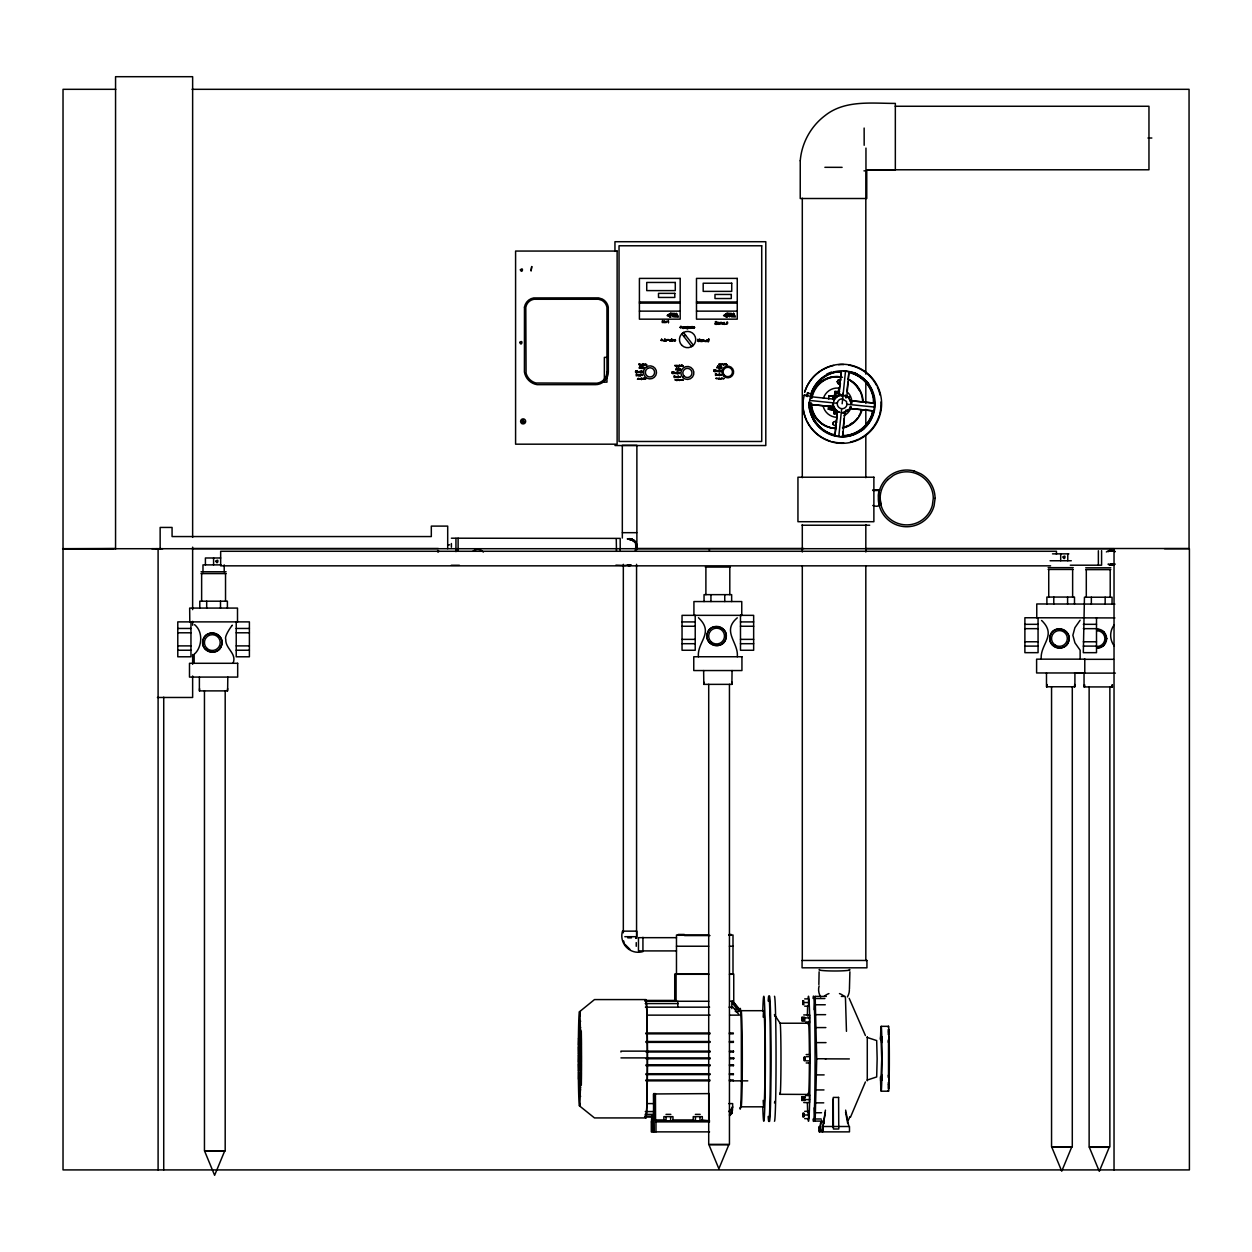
<?xml version="1.0" encoding="UTF-8"?>
<svg xmlns="http://www.w3.org/2000/svg" width="1252" height="1252" viewBox="0 0 1252 1252"><rect width="100%" height="100%" fill="white"/><g stroke="black" fill="none" stroke-linecap="round" stroke-linejoin="round"><path stroke-width="1.5" d="M819.559 1131.871L819.199 1126.503L819.199 1131.871L849.482 1131.871L849.482 1126.503L822.314 1126.503L822.314 1131.871M822.674 1131.871L822.674 1126.503M636.235 946.293L636.235 942.599M652.057 1115.955L651.995 1131.792M437.652 551.944L437.652 550.551M438.544 551.944L438.544 550.614M651.744 1116.815L651.431 1121.87M820.764 1121.103L815.162 1121.103L816.727 1058.754L815.162 996.404L826.367 996.404M881.095 1032.055C881.298 1022.101 881.048 1042.024 881.251 1032.055M888.419 1032.055C888.638 1022.101 888.372 1042.024 888.591 1032.055M888.904 1039.88C889.108 1029.911 888.857 1049.849 889.077 1039.88M579.363 1058.441C579.645 1046.375 579.3 1071.133 579.582 1059.067M805.725 1023.056L809.465 1023.056L809.512 1014.934L803.721 1014.934M819.105 971.802L818.855 984.573M835.021 393.253L835.115 393.128M849.889 971.802L849.435 988.97M803.768 1116.158C803.909 1120.071 803.909 1109.898 803.768 1113.826M804.77 1099.679C804.895 1103.607 804.926 1093.434 804.77 1097.347M622.635 565.403L615.921 565.153M804.692 998.893L808.542 998.893L808.589 1002.523L808.542 1006.17L804.692 1006.17M804.692 1111.338L808.542 1111.338L808.589 1114.984L808.542 1118.631L804.692 1118.631M881.705 1042.243L881.643 1036.546L881.611 1042.775M678.381 379.81L677.629 380.295L678.381 380.029M680.759 379.81L679.992 380.295L680.759 380.029M580.286 1054.904L580.271 1062.306M616.469 550.849L616.266 538.876M780.137 1094.295L809.465 1094.451L809.512 1102.574L803.721 1102.574M803.768 1000.88L803.8 1004.777M804.77 1017.344L804.786 1021.022M805.192 1057.111L805.208 1060.773M814.207 1009.722L815.162 996.404M835.209 408.762L832.533 405.006L832.33 409.764L828.292 409.216L828.433 405.836M828.73 399.075L828.871 395.71L833.096 396.148M830.029 405.711L829.873 409.56L835.381 409.795A7.888 7.856 -77.2 0 0 837.134 410.687M832.768 399.466L832.909 396.258L828.871 395.71M835.084 425.774L833.19 424.569L833.3 422.315L835.287 421.267L836.774 422.221M834.317 397.479L834.223 396.195L834.818 397.635M833.957 409.654L834.27 413.974L833.895 409.514M834.286 409.842L832.533 405.006M835.053 395.663L835.037 391.406L834.599 394.63M834.035 413.911L836.117 414.052L836.195 412.362M837.259 393.191L837.525 391.547M806.163 1054.56L809.903 1054.56L809.997 1060.867L809.903 1062.964L806.163 1062.964M839.951 393.801C837.838 394.177 840.452 389.748 835.773 393.519M846.023 398.058L845.585 396.696M888.278 1042.29L888.513 1039.739L888.513 1077.784L888.278 1075.233M606.97 371.797L606.876 373.331A11.44 11.44 0 0 1 597.016 383.19L535.887 383.002A13.882 13.882 0 0 1 526.075 373.174L525.809 307.35A9.844 9.844 0 0 1 533.884 299.275L598.503 299.259L601.68 300.245A9.938 9.938 0 0 1 606.938 307.413L606.97 382.157L604.356 382.157L604.356 357.352L606.97 357.352M635.813 938.39L635.891 937.294M809.418 1016.029L809.512 1014.934M838.324 392.987L838.824 388.198L837.964 388.042A14.648 14.586 -77.2 0 0 823.409 398.308M838.918 394.38L841.25 371.734L838.918 394.38L842.533 395.037A8.874 8.842 -77.2 0 0 833.722 401.125M835.037 434.788L837.4 411.877L835.037 434.788L830.358 433.693A32.098 31.973 -77.2 0 1 813.284 418.34M842.455 396.962L842.831 393.284M838.809 436.291L841.657 408.637M842.158 403.77L845.491 371.249M844.709 413.129L842.815 435.586L842.799 431.768M843.175 428.043L844.145 418.731M846.915 391.751L847.901 382.204M848.293 378.386L848.872 372.658L846.915 395.663L844.818 395.303A8.874 8.842 -77.2 0 1 850.984 404.146L851.579 400.797L873.849 403.066L873.739 398.637A32.098 31.973 -77.2 0 0 853.567 373.769L848.872 372.658M833.034 1099.131L833.065 1127.348M935.103 498.312L934.102 505.745A28.389 28.358 13.5 0 1 899.343 525.777A28.389 28.358 13.5 0 1 879.28 491.05A28.389 28.358 13.5 0 1 914.038 471.002M825.365 1112.136L822.314 1131.057L825.444 1110.117M807.477 392.893L810.889 393.942A33.006 32.881 -77.2 0 1 864.443 379.403A33.006 32.881 -77.2 0 1 854.834 434.256A33.006 32.881 -77.2 0 1 809.371 402.424L810.451 396.289L804.207 395.194L802.876 402.142A39.548 39.375 -77.2 0 0 857.323 440.281A39.548 39.375 -77.2 0 0 868.825 374.583A39.548 39.375 -77.2 0 0 804.66 391.986M812.564 416.838A32.098 31.973 -77.2 0 1 810.185 408.809L810.06 404.396L832.33 406.665L832.924 403.316A8.874 8.842 -77.2 0 0 837.009 411.172M810.06 404.396L832.736 406.743L833.316 403.394A8.874 8.842 -77.2 0 0 839.497 412.237L837.4 411.877M833.848 401.156L833.801 399.059M842.408 435.493L847.213 435.461A32.098 31.973 -77.2 0 0 872.034 415.163L873.051 410.859L849.826 408.449L850.593 406.415A8.874 8.842 -77.2 0 1 841.767 412.644M809.027 402.315C807.853 425.915 835.71 445.149 857.291 432.91C882.77 420.797 879.014 379.356 851.595 372.298M823.393 1131.057L819.559 1131.057L821.343 1121.604M867.135 1037.438L876.682 1040.568L877.151 1058.754L876.682 1076.939L867.135 1080.085M867.276 1080.836L867.276 1036.687M881.032 1038.644L881.846 1062.087L881.924 1058.754L881.846 1055.42L881.032 1078.864M820.529 1122.903L819.559 1131.057M638.144 371.797L639.021 371.797M807.258 396.602L808.103 393.065M841.641 371.813L837.072 371.954A32.239 32.098 -77.2 0 0 812.157 392.33L810.701 396.712L811.766 392.236A32.239 32.098 -77.2 0 1 836.68 371.86L841.25 371.734M872.66 410.766L871.642 415.069A32.098 31.973 -77.2 0 1 846.822 435.367M872.754 505.479C885.242 509.72 875.524 495.651 879.593 489.876L872.91 489.876M637.706 378.589C640.429 377.447 635.625 380.796 638.223 378.589M681.698 365.96L681.73 365.271M850.468 1117.207L865.414 1081.963M232.199 625.468C233.701 623.089 223.732 636.063 225.767 639.381C225.266 648.849 237.238 653.419 233.029 663.294M1041.257 659.162C1039.817 644.201 1057.22 635.562 1041.774 620.601L1041.554 620.538M870.124 419.733L872.3 415.069M1114.343 624.701C1109.413 631.024 1109.46 639.788 1114.374 646.11M194.451 654.013C201.337 648.301 204.076 632.526 194.67 624.732L194.545 624.701M698.475 617.674L698.929 618.191C714.376 633.152 696.973 641.791 698.413 656.752M1080.132 620.225L1074.905 627.675L1072.87 635.249L1074.936 642.824L1080.132 650.211L1080.132 659.162M833.331 397.4L834.489 395.209M837.228 381.735L838.464 383.785L837.228 381.735L838.433 379.841L840.874 379.966M837.432 381.782L838.433 379.841M664.718 321.341L665.516 322.656M834.38 397.416L835.694 397.839L834.521 399.216M834.818 397.588L836.508 396.399M861.11 429.859L869.404 421.298M833.629 399.012L836.665 396.289A7.872 7.841 -77.2 0 1 840.64 395.46M834.302 395.178L839.388 392.252M834.442 409.013L833.801 409.733L833.644 408.434L835.225 408.778M729.415 1114.922L732.373 1112.214M729.572 1115.751L732.185 1113.106L732.232 1108.239M728.664 1111.557L732.67 1107.582L732.639 1103.591L728.758 1103.591M729.806 1113.044L732.483 1110.383L732.483 1106.408M579.551 1011.71A47.169 1.189 -90 0 1 580.458 1085.14A47.169 1.189 -90 0 1 578.408 1079.427A47.169 1.189 -90 0 1 579.551 1011.71L594.481 999.581L645.922 999.581A59.173 1.487 -90 0 1 647.394 1066.485A59.173 1.487 -90 0 1 645.531 1115.923M683.858 336.475L685.548 335.176M887.903 479.61L893.427 475.353A26.574 26.542 13.5 0 1 933.272 498.359L932.364 505.276A26.574 26.542 13.5 0 1 893.427 521.333A26.574 26.542 13.5 0 1 887.918 479.579M653.654 1093.966L709.258 1093.606M834.192 397.369L836.07 396.227A7.888 7.856 -77.2 0 1 842.048 395.679M835.851 397.651L837.385 396.602L835.773 396.242M724.783 314.753L723.531 315.598L724.783 316.208M642.886 364.082L642.777 365.193L643.012 364.254M850.468 435.18L855.288 433.411M641.697 378.088L641.509 379.653L641.728 378.26M237.223 621.9L236.221 621.884L236.221 656.784L249.398 656.784L249.398 621.884L177.784 621.884L177.784 656.784L190.961 656.784L190.961 621.884L189.803 621.884L189.662 608.081L237.504 608.081L237.504 621.884L236.221 621.884L237.504 621.884M741.481 615.358L740.48 615.358L740.48 650.257L753.657 650.257L753.657 615.342L682.043 615.342L682.043 650.257L695.22 650.257L695.22 615.342L694.062 615.358M627.549 538.876L631.258 538.876M1109.82 550.974L1113.529 550.974M1113.529 564.808L1109.82 564.808M842.048 436.385L849.263 435.868M635.687 938.28L636.798 938.202M732.874 314.377L734.079 314.346M732.78 314.534L734.157 314.502M848.042 396.884L849.513 396.853L845.961 396.368M847.463 410.39L848.934 410.359L847.354 409.999M825.209 1058.848L849.341 1058.926M113.369 548.705L63.023 548.908M627.784 937.858L631.493 937.842M115.794 89.315L63.023 89.315L63.023 1169.916L1189.4 1169.916L1189.4 548.705L1164.501 548.705M192.041 89.315L1189.056 89.315L1189.056 548.517L866.494 548.517M895.227 106.264L1148.96 106.264L1148.96 169.787L865.961 169.787L865.961 148.08M1147.943 138.017L1151.84 138.017M863.958 170.851L865.821 170.851L865.821 374.113M639.412 301.982L680.18 301.982M696.488 301.982L737.256 301.982M639.412 303.109L680.18 303.109M696.488 303.109L737.256 303.109M639.412 311.138L680.18 311.138M696.488 311.138L737.256 311.138M675.783 314.643L677.16 314.643M675.673 314.815L677.254 314.815M664.718 321.122L664.546 322.656M643.387 364.097L642.62 365.6L643.199 364.238M681.917 364.723L681.917 366.241M679.382 365.271L678.803 366.633L679.554 365.13M676.299 366.664L676.909 365.13L676.534 366.179M715.8 374.379C717.24 373.096 717.333 376.054 715.8 374.598M636.564 374.802C637.972 373.597 638.363 376.461 636.564 375.021M674.546 376.711C677.175 376.492 673.654 378.793 674.546 375.944M847.322 396.853L849.513 396.853L845.429 396.649M614.951 445.54L765.801 445.54L765.801 241.714L614.951 241.714L614.951 251.417M872.754 490.487L879.436 490.502M802.125 525.23L869.702 525.23M622.4 532.679L636.705 532.679M451.393 538.203L620.194 538.391L620.194 550.332M447.934 544.823L449.656 544.823M156.015 548.705L160.459 548.705M115.794 548.517L62.6 548.72L1114.03 548.705L1114.03 1169.916M151.789 548.705L157.533 548.705M192.041 548.517L438.357 548.517M635.813 548.517L803.925 548.517M159.364 548.705L162.76 548.705M1052.509 553.853L1068.864 553.853M220.665 557.985L205.406 557.985L205.406 564.887M1050.084 560.755L1071.305 560.755M221.088 564.887L202.98 564.887L202.98 571.773M459.374 565.278L451.268 565.278M1070.303 565.2L1101.588 565.2L1101.588 550.645M624.372 565.403L626.016 565.403M1050.6 565.841L220.665 565.841L220.665 551.287L1056.453 551.287L1056.453 554.323M705.299 567.062L730.401 567.062M1048.143 567.657L1073.23 567.657M1085.703 567.813L1110.806 567.813M1048.143 569.457L1073.23 569.457M1085.703 569.629L1110.806 569.629M201.04 571.773L226.127 571.773M201.04 573.588L226.127 573.588M1114.906 604.121L1036.766 603.965L1036.766 617.768L1038.064 617.752L1038.064 652.668L1024.887 652.668L1024.887 617.752L1114.906 617.925M741.591 615.342L740.48 615.342L741.763 615.358L741.763 601.555L693.921 601.555L693.921 615.358M682.043 621.915L695.22 621.915M740.48 621.915L753.657 621.915M1024.887 624.325L1038.064 624.325M1083.324 624.325L1096.502 624.325M682.043 626.25L695.22 626.25M740.48 626.25L753.657 626.25M177.784 628.457L190.961 628.457M236.221 628.457L249.398 628.457M1024.887 628.66L1038.064 628.66M1083.324 628.66L1096.502 628.66M177.784 632.792L190.961 632.792M236.221 632.792L249.398 632.792M682.043 639.365L695.22 639.365M740.48 639.365L753.657 639.365M1024.887 641.775L1038.064 641.775M1083.324 641.775L1096.502 641.775M682.043 643.7L695.22 643.7M740.48 643.7L753.657 643.7M177.784 645.891L190.961 645.891M236.221 645.891L249.398 645.891M1024.887 646.11L1038.064 646.11M1083.324 646.11L1096.502 646.11M177.784 650.226L190.961 650.226M236.221 650.226L249.398 650.226M1084.435 659.319L1113.529 659.319M1074.545 673.122L1115.391 673.122M703.812 682.09L704.125 684.359M731.888 682.09L731.575 684.359M703.64 684.359L732.06 684.359M1112.465 686.925L1084.044 686.925L1084.044 673.122M199.553 688.616L199.553 690.885M227.629 688.616L227.316 690.885M157.423 697.474L192.636 697.474L192.636 676.002M678.271 934.462L684.359 934.462M729.196 934.462L731.199 934.462M708.648 935.009L676.471 935.009L676.471 974.291L708.648 974.291M728.993 935.009L732.999 935.009L732.999 974.291L729.415 974.291M678.271 935.275L684.359 935.275M729.196 935.275L731.199 935.275M684.547 935.573L709.978 935.573M624.811 936.699L636.564 936.699L636.564 564.323M676.487 937.67L638.457 937.67L638.457 950.346M676.471 946.23L708.648 946.23M729.415 946.23L732.999 946.23M638.457 950.91L676.487 950.91M708.757 974.025L674.734 974.025L674.734 1001.271M729.9 974.025L733.75 974.025L733.75 1001.271L729.9 1001.271M841.328 996.404L845.069 996.404L845.476 998.533L846.462 1031.335M815.568 998.533L824.912 998.533M644.78 1000.426L675.908 1000.426M644.968 1001.271L708.757 1001.271M804.864 1002.523L808.589 1002.523M645.203 1003.572L678.287 1003.572M815.944 1004.761L825.287 1004.761M645.422 1007.171L709.618 1007.171M729.04 1007.171L732.952 1007.171L739.4 1015.137L729.603 1015.137M735.034 1009.237L738.946 1009.237L732.498 1001.271M763.783 1010.693L741.106 1010.693A48.061 1.205 -90 0 1 742.311 1058.754A48.061 1.205 -90 0 1 741.106 1106.815L763.783 1106.815M735.284 1011.538L739.196 1011.538L732.717 1003.572M816.273 1014.668L825.616 1014.668M647.503 1015.137L710.087 1015.137M805.85 1017.907L809.59 1017.907M580.678 1021.241L578.956 1021.241L579.175 1027.673L579.394 1021.241M805.818 1021.976L809.559 1021.976M774.753 1016.076A44.18 1.111 -90 0 0 774.456 1014.574L780.074 1023.228L808.495 1023.228M881.173 1026.327L888.513 1026.327M578.956 1027.673L580.678 1027.673M816.523 1027.579L825.866 1027.579M580.678 1029.817L578.753 1029.817L578.909 1036.249M645.844 1032.978L710.009 1032.978M729.306 1032.978L733.281 1032.978L733.281 1033.839L729.306 1033.839M645.844 1033.839L710.009 1033.839M578.753 1036.249L580.678 1036.249M578.534 1038.393L581.272 1038.393L581.272 1044.825L578.534 1044.825L578.69 1038.393L578.909 1044.825M645.938 1041.507L710.103 1041.507M645.938 1042.368L710.103 1042.368M816.68 1042.619L826.023 1042.619M710.166 1051.132L620.961 1051.132L620.961 1051.993M733.437 1051.132L729.447 1051.132L729.556 1051.993L733.437 1051.993L733.437 1051.132L733.328 1051.993M645.985 1051.993L710.166 1051.993M578.534 1053.401L581.272 1053.401L581.116 1046.969L578.534 1046.969L578.69 1053.401M578.534 1055.546L581.272 1055.546L581.272 1061.978L578.534 1061.978L578.69 1055.546L578.909 1061.978M806.257 1056.657L809.997 1056.657M620.961 1057.893L710.213 1057.893M733.656 1057.893L729.666 1057.893L729.775 1058.754L733.656 1058.754L733.656 1057.893L733.547 1058.754M646.048 1058.754L710.213 1058.754M816.727 1058.754L826.07 1058.754M806.257 1060.867L809.997 1060.867M645.985 1064.826L710.166 1064.826M733.437 1064.826L729.447 1064.826L729.556 1065.687L733.437 1065.687L733.437 1064.826L733.328 1065.687M645.985 1065.687L710.166 1065.687M578.534 1070.554L581.272 1070.554L581.272 1064.122L578.534 1064.122L578.69 1070.554L578.909 1064.122M578.534 1072.698L581.272 1072.698L581.272 1079.13L578.534 1079.13L578.69 1072.698M645.938 1073.731L710.103 1073.731M645.938 1074.592L710.103 1074.592M816.68 1074.889L824.145 1074.889M645.875 1079.991L709.931 1079.991M729.337 1079.991L733.312 1079.991L733.218 1080.852M645.875 1080.852L709.931 1080.852M729.337 1080.852L747.773 1080.852M580.678 1081.274L578.753 1081.274L578.909 1087.706M578.753 1087.706L580.678 1087.706M580.678 1089.85L578.956 1089.85L578.956 1096.283L580.678 1096.283M816.523 1089.929L823.988 1089.929M881.173 1091.196L888.513 1091.196M805.818 1095.547L809.559 1095.547M805.85 1099.6L809.59 1099.6M816.273 1102.84L823.738 1102.84M647.237 1103.591L655.031 1103.591M645.281 1111.557L654.999 1111.557M815.944 1112.746L821.547 1112.746M645.093 1114.374L654.812 1114.374M666.017 1114.374L670.837 1114.374M695.376 1114.374L700.181 1114.374M804.864 1114.984L808.589 1114.984M644.577 1116.252L654.655 1116.205M644.733 1117.081L654.467 1117.081M645.922 1117.926L594.481 1117.926L579.394 1105.813M815.568 1118.975L821.171 1118.975M655.438 1093.606L655.563 1119.945L665.125 1119.945M672.793 1119.945L693.843 1119.945M701.496 1119.945L709.164 1120.743M709.54 1120.759L655.594 1120.759L655.563 1119.945M655.954 1120.806L655.97 1121.87L709.555 1121.87M709.555 1131.871L651.306 1131.871L651.306 1121.933M824.88 167.314L842.111 167.345M828.292 409.216L831.923 409.31M655.203 1093.606L653.622 1093.606L653.419 1131.839M629.553 539.737L633.152 539.815M838.277 383.738L840.515 383.832M835.037 391.406L839.669 391.61M830.452 396.055L835.976 396.289M845.507 410.312L848.934 410.359M730.808 314.549L727.412 313.344L731.497 313.407L729.4 316.897L728.054 314.502L730.698 314.737M728.57 315.426L730.198 315.567M728.664 315.567L730.119 315.707M674.484 314.565L671.103 313.36L675.172 313.438L673.075 316.928L671.745 314.518L674.374 314.753M672.246 315.457L673.873 315.598M672.34 315.598L673.795 315.723M873.849 403.066L851.579 400.797M810.701 396.712L834.192 399.153M809.747 400.468L837.306 403.269M847.009 404.271L874.553 407.072M850.218 408.528L873.051 410.859M630.257 539.815L631.164 539.925M804.207 395.194L806.804 395.663M843.566 370.905L852.002 372.376M839.967 377.055L838.449 376.789A25.916 25.807 -77.2 0 0 811.906 398.23M841.375 412.55L845.1 413.223M866.306 381.5L859.357 375.897M845.131 396.383L846.555 396.696M835.194 409.748L834.348 408.575L835.882 409.905M834.442 409.764L831.093 409.326M836.539 413.332L834.959 412.19M833.3 422.315L833.19 424.569M914.054 470.924L920.877 473.851A28.389 28.358 13.5 0 1 935.072 498.406M629.819 949.219L624.873 944.258M849.2 998.36L865.414 1035.545M733.359 1001.756L738.758 1008.392M733.202 1002.633L737.522 1007.954M833.832 410.468L835.162 412.237L833.644 410.421M868.857 385.616L870.829 388.433M833.895 408.559L835.475 409.873A7.888 7.856 -77.2 0 0 837.338 410.734M812.704 418.935L815.647 423.145M737.287 617.815C721.262 631.384 738.837 642.448 737.287 656.752M718.742 368.151C718.523 362.908 715.862 369.559 717.24 367.525L719.211 368.151L719.211 366.069L718.945 368.151M677.629 370.123C677.41 364.88 674.75 371.531 676.127 369.496L678.099 370.123L678.099 368.041L677.833 370.123M641.071 368.417C640.836 363.174 638.191 369.841 639.553 367.791L641.525 368.417L641.525 366.335L641.259 368.417M871.408 390.045L873.16 394.881M623.637 940.956L624.138 942.646M845.648 1110.117L848.872 1126.55M815.162 1121.103L814.207 1107.801M845.554 1112.136L847.698 1123.482M880.14 498.343L881.032 505.213M636.454 544.135L636.705 545.982M635.813 545.982L635.609 544.37A6.26 6.26 0 0 1 635.609 547.609M807.462 1014.934L807.556 1016.029M873.896 398.199L874.35 403.332M809.465 407.448L809.762 410.859M873.458 402.972L873.333 398.543A32.098 31.973 -77.2 0 0 853.16 373.675M810.451 404.474L810.576 408.903A32.098 31.973 -77.2 0 0 830.749 433.771M731.888 1108.286L732.154 1113.106M838.699 388.167L838.809 393.065M653.575 1094.091L654.107 1131.871M709.023 1093.606L709.148 1119.945M889.077 1077.628C888.873 1067.674 889.108 1087.597 888.904 1077.628M881.737 1077.628C881.533 1067.674 881.768 1087.597 881.564 1077.628M864.146 128.048L864.177 145.279M451.393 543.509L451.409 547.218M1112.292 686.925L1112.292 684.656L1111.979 686.925M1112.058 604.121L1112.058 597.22L1084.451 597.22L1083.324 652.668L1096.502 652.668L1096.502 617.752M1110.211 569.629L1110.211 597.22M1109.867 686.878L1109.867 1146.957L1089.13 1146.957L1089.13 686.878M1105.156 597.22L1105.156 604.121M1098.364 550.739L1098.364 565.043M1091.353 597.22L1091.353 604.121M1086.298 569.629L1086.298 597.22M1084.529 686.925L1084.529 684.656L1084.216 686.925M1074.905 672.966L1074.905 686.769L1046.484 686.769L1046.484 672.966M1074.732 686.769L1074.732 684.5L1074.419 686.769M1074.498 603.965L1074.498 597.063L1046.891 597.063L1046.891 603.965M1072.635 569.457L1072.635 597.063M1072.291 686.722L1072.291 1146.785L1051.555 1146.785L1051.555 686.722M1067.768 553.853L1067.768 560.755M1067.596 597.063L1067.596 603.965M1060.694 553.853L1060.694 560.755M1053.793 597.063L1053.793 603.965M1048.738 569.457L1048.738 597.063M1046.969 686.769L1046.969 684.5L1046.656 686.769M865.821 381.938L865.821 403.441M865.821 409.294L865.821 424.929M865.821 434.71L865.821 477.701M865.821 524.619L865.821 551.976M865.821 565.654L865.821 960.456M802.297 198.207L802.297 477.701M802.297 524.619L802.297 551.976M802.297 565.654L802.297 960.456M733.281 1041.507L733.281 1042.368M733.281 1073.731L733.281 1074.592M732.06 670.556L731.888 684.359M731.825 1001.271L731.825 1008.611M731.653 601.555L731.653 594.653L704.047 594.653L704.047 601.555M729.806 567.062L729.806 594.653M729.76 1079.991L729.76 1080.852M729.447 684.328L729.447 1144.391L708.71 1144.391L708.71 684.328M724.751 594.653L724.751 601.555M710.948 594.653L710.948 601.555M709.414 549.659L709.414 551.303M705.893 567.062L705.893 594.653M703.64 670.556L703.812 684.359M702.325 1120.759L702.325 1116.643L693.232 1116.643L693.232 1120.759M699.978 1116.643L699.978 1120.759M695.439 1116.643L695.439 1120.759M677.786 1001.271L677.786 1006.78M676.08 974.025L676.08 1001.271M672.966 1120.759L672.966 1116.643L663.873 1116.643L663.873 1120.759M670.618 1116.643L670.618 1120.759M666.08 1116.643L666.08 1120.759M655.97 1121.87L655.97 1131.871M642.933 937.294L642.933 951.598C630.335 955.229 618.864 943.758 622.479 931.144L636.798 931.144L636.798 937.294M636.877 549.644L636.877 445.321L622.322 445.321L622.322 538.047M623.324 564.323L623.324 932.803M580.412 1038.393L580.412 1044.825M580.412 1046.969L580.412 1053.401M580.412 1055.546L580.412 1061.978M580.412 1064.122L580.412 1070.554M580.412 1072.698L580.412 1079.13M580.255 1021.241L580.036 1027.673M580.208 1029.817L580.036 1036.249L579.832 1029.817M580.192 1038.393L580.036 1044.825M580.255 1046.969L580.208 1053.401M580.208 1055.546L580.255 1061.978M580.208 1064.122L580.255 1070.554M580.036 1072.698L580.192 1079.13M580.255 1081.274L580.192 1087.706M580.255 1089.85L580.036 1096.283L579.989 1089.85M579.817 1021.241L579.77 1027.673M579.989 1038.393L579.817 1044.825M579.989 1046.969L579.817 1053.401M579.817 1055.546L579.989 1061.978M579.832 1064.122L579.817 1070.554M579.817 1072.698L579.77 1079.13M579.832 1081.274L579.77 1087.706M579.613 1021.241L579.551 1027.673M579.613 1029.817L579.551 1036.249M579.613 1038.393L579.551 1044.825M579.551 1072.698L579.613 1079.13M579.613 1081.274L579.551 1087.706M579.613 1089.85L579.551 1096.283M579.394 1029.817L579.347 1036.249M579.347 1038.393L579.394 1044.825M579.394 1079.13L579.347 1072.698L579.128 1079.13M579.394 1081.274L579.347 1087.706M579.394 1089.85L579.347 1096.283M578.956 1029.817L579.128 1036.249M579.128 1038.393L579.175 1044.825M579.128 1046.969L578.956 1053.401M579.128 1055.546L578.956 1061.978M579.128 1064.122L578.956 1070.554M579.128 1081.274L578.956 1087.706M578.753 1046.969L578.909 1053.401M578.909 1072.698L578.753 1079.13M458.107 538.203L458.107 550.426M455.947 538.391L455.947 551.631M447.7 548.705L447.7 526.106L431.314 526.106L431.314 536.56L172.072 536.56L172.072 527.436L160.146 527.436L160.146 548.705M227.801 677.082L227.629 690.885L199.381 690.885L199.381 677.082M227.395 608.081L227.395 601.195L199.788 601.195L199.788 608.081M225.532 573.588L225.532 601.195M225.188 690.854L225.188 1150.917L204.452 1150.917L204.452 690.854M224.202 564.887L224.202 571.773M220.493 601.195L220.493 608.081M213.591 557.985L213.591 564.887M206.69 601.195L206.69 608.081M201.635 573.588L201.635 601.195M194.154 654.342L194.154 663.294M192.636 537.39L192.636 76.701L115.56 76.701L115.56 549.112M192.636 547.155L192.636 609.63M192.636 621.336L192.636 625.249M192.636 654.53L192.636 664.28M163.73 697.176L163.73 1169.916M158.096 548.767L158.096 1169.916M1115.25 564.089A7.152 7.152 0 0 1 1108.098 564.089M1108.098 551.694A7.152 7.152 0 0 1 1115.25 551.694A7.309 7.309 0 0 0 1106.377 551.96M627.346 538.876A7.152 7.152 0 0 1 635.39 549.362M630.82 539.737A6.26 6.26 0 0 1 633.622 541.349M627.69 539.08A7.152 7.152 0 0 1 635.75 549.565M632.683 540.551A6.26 6.26 0 0 1 634.983 542.852M1114.077 564.245A7.309 7.309 0 0 1 1108.474 564.449M630.57 565.481A7.309 7.309 0 0 1 626.814 565.121M473.053 551.068A7.309 7.309 0 0 1 483.35 552.054M835.866 396.18A7.888 7.856 -77.2 0 1 841.86 395.648M848.23 379.168A25.916 25.807 -77.2 0 1 863.144 402.064M861.955 410.421A25.916 25.807 -77.2 0 1 842.925 427.965M836.211 428.56A25.916 25.807 -77.2 0 1 811.515 403.285M848.089 392.752A14.648 14.586 -77.2 0 1 851.908 403.285M851.25 407.057A14.648 14.586 -77.2 0 1 844.067 415.648M836.696 417.307A14.648 14.586 -77.2 0 1 823.08 405.883M847.745 379.059A25.916 25.807 -77.2 0 1 862.644 401.955M861.47 410.296A25.916 25.807 -77.2 0 1 858.622 416.447M857.667 417.839A25.916 25.807 -77.2 0 1 850.233 424.694M848.762 425.523A25.916 25.807 -77.2 0 1 842.439 427.855M835.726 428.45A25.916 25.807 -77.2 0 1 811.03 403.175M811.406 398.12A25.916 25.807 -77.2 0 1 841.313 377.04M850.202 380.577A25.916 25.807 -77.2 0 1 859.248 390.436M852.518 422.628A25.916 25.807 -77.2 0 1 849.748 424.584M848.277 425.414A25.916 25.807 -77.2 0 1 843.566 427.308M835.225 428.34A25.916 25.807 -77.2 0 1 810.529 403.066M810.92 398.011A25.916 25.807 -77.2 0 1 842.486 377.275M848.778 365.115A39.203 39.047 -77.2 0 1 876.635 385.569M877.386 387.087A39.203 39.047 -77.2 0 1 880.125 395.178M881.017 401.955A39.203 39.047 -77.2 0 1 879.733 413.817M879.264 415.445A39.203 39.047 -77.2 0 1 860.046 438.466M858.528 439.217A39.203 39.047 -77.2 0 1 850.468 441.987M843.723 442.895A39.203 39.047 -77.2 0 1 831.907 441.612M830.279 441.142A39.203 39.047 -77.2 0 1 807.368 421.908M806.617 420.39A39.203 39.047 -77.2 0 1 802.986 402.111M804.754 392.032A39.203 39.047 -77.2 0 1 833.535 365.49M838.59 364.692A39.203 39.047 -77.2 0 1 843.692 364.567M846.508 396.18A8.874 8.842 -77.2 0 1 850.39 401.735M847.745 410.218A8.874 8.842 -77.2 0 1 843.676 412.346M834.302 398.934A8.874 8.842 -77.2 0 1 842.142 394.818M806.617 396.321A36.058 35.917 -77.2 0 1 807.587 392.659M853.614 372.47A33.35 33.209 -77.2 0 1 856.822 373.863M866.494 381.156A33.35 33.209 -77.2 0 1 868.7 383.848M864.459 428.278A33.35 33.209 -77.2 0 1 861.783 430.5M826.649 374.191A33.35 33.209 -77.2 0 1 831.453 372.141M1097.002 630.711A7.903 7.903 0 0 1 1104.906 638.63A7.903 7.903 0 0 1 1097.002 646.533M628.911 538.845A7.309 7.309 0 0 1 635.249 550.77M880.532 1039.004A32.442 0.814 -90 0 1 881.737 1035.326A32.442 0.814 -90 0 1 881.69 1083.606A32.442 0.814 -90 0 1 880.5 1076.767M888.294 1027.422A32.442 0.814 -90 0 1 889.327 1058.754A32.442 0.814 -90 0 1 888.294 1090.085M580.255 1105.813A47.169 1.189 90 0 1 579.942 1103.356M579.817 1016.358A47.169 1.189 90 0 1 580.412 1011.71M581.288 1031.022A47.169 1.189 90 0 1 581.319 1085.14M646.032 1000.598A58.312 1.471 -90 0 1 647.378 1063.011A58.312 1.471 -90 0 1 645.813 1116.925M739.885 1010.489A50.393 1.268 -90 0 1 741.325 1032.305L741.356 1082.667A50.393 1.268 -90 0 1 739.948 1107.785M763.188 1017.14A48.061 1.205 -90 0 1 764.988 1058.754A48.061 1.205 -90 0 1 763.188 1100.383M813.08 998.407A62.475 1.565 -90 0 1 815.068 1058.754A62.475 1.565 -90 0 1 813.08 1119.1M808.088 998.407A62.475 1.565 -90 0 1 810.06 1058.754A62.475 1.565 -90 0 1 808.088 1119.1M807.697 1112.871A62.475 1.565 -90 0 1 807.383 1102.934M807.383 1014.574A62.475 1.565 -90 0 1 807.65 1006.06M774.456 996.279A62.475 1.565 -90 0 1 776.037 1058.754A62.475 1.565 -90 0 1 774.456 1121.229M768.853 1001.037A62.475 1.565 -90 0 1 771.029 1058.754A62.475 1.565 -90 0 1 768.853 1116.471M768.18 1001.037A62.475 1.565 -90 0 1 770.356 1058.754A62.475 1.565 -90 0 1 768.18 1116.471M762.781 1010.912A62.475 1.565 -90 0 1 764.925 1015.873A62.475 1.565 -90 0 1 764.925 1101.635A62.475 1.565 -90 0 1 762.781 1106.611M774.753 1101.431A44.18 1.111 -90 0 1 774.456 1102.934M780.074 1023.228A35.541 0.892 -90 0 1 780.966 1063.402A35.541 0.892 -90 0 1 779.84 1093.074M808.26 1024.433A35.541 0.892 -90 0 1 809.371 1055.045M809.371 1062.463A35.541 0.892 -90 0 1 808.26 1093.074M824.301 996.248A15.384 15.368 -26.7 0 1 828.949 993.572M839.466 993.572A15.384 15.368 -26.7 0 1 844.098 996.248M849.779 1116.737A15.4 14.601 4.3 0 1 848.261 1120.258M824.066 1123.294A15.4 14.601 4.3 0 1 821.594 1120.258M849.372 989.722A15.384 14.476 4 0 1 847.385 996.952M820.717 996.952A15.384 14.476 4 0 1 819.09 985.981M849.294 969.502A15.415 1.174 0.1 0 1 834.896 970.989A15.415 1.174 0.1 0 1 819.528 969.502M800.247 160.757L800.231 198.505L866.76 198.505L866.76 169.928L895.337 169.928L895.337 103.4C871.736 103.478 844.865 99.691 824.943 115.669C810.811 126.342 801.64 143.088 800.247 160.757M801.828 1018.392C801.906 1026.452 801.953 1013.103 801.828 1018.392M801.828 1097.91C801.922 1105.97 801.953 1092.62 801.828 1097.91M802.767 1018.392C802.845 1026.546 802.876 1013.024 802.767 1018.392M802.829 1001.929C802.908 1010.082 802.955 996.561 802.829 1001.929M802.829 1114.39C802.908 1122.434 802.955 1109.1 802.829 1114.39M802.767 1097.91C802.861 1106.079 802.876 1092.542 802.767 1097.91M803.831 1018.392C803.909 1026.546 803.941 1013.024 803.831 1018.392M803.831 1097.91C803.925 1106.079 803.941 1092.542 803.831 1097.91M804.238 1058.159C804.332 1066.313 804.363 1052.791 804.238 1058.159M880.61 1039.019L880.61 1039.88L880.704 1036.546L880.61 1039.019M880.782 1077.628L880.704 1080.977L880.61 1077.628M881.095 1084.592L881.173 1088.786L881.173 1082.119L881.095 1084.592M888.435 1084.592C888.497 1097.988 888.732 1074.858 888.435 1084.592M666.58 321.623C665.829 324.362 666.44 319.949 666.58 321.623M639.303 371.938C638.677 374.004 637.252 370.67 639.303 371.938M640.711 378.464L640.007 379.09L640.711 378.511M641.994 364.457L641.337 365.146L641.994 364.457M643.09 378.464L642.37 379.09L643.074 378.511M644.373 364.457L643.7 365.146L644.373 364.457M670.634 340.075C669.366 342.876 670.806 338.196 670.634 340.075M675.673 372.94C675.063 374.974 673.623 371.656 675.673 372.94M678.177 365.49L677.504 366.179L678.177 365.49M680.556 365.49L679.883 366.179L680.556 365.49M701.699 340.309L700.557 341.467L702.106 341.577L701.903 339.871L700.447 340.247L701.699 340.309M707.677 340.309L706.535 341.467L708.084 341.577L707.787 339.793L706.425 340.247L707.677 340.309M717.553 370.952C716.927 372.971 715.487 369.653 717.553 370.952M719.258 378.276L718.585 378.965L719.258 378.276M721.621 378.276L720.964 378.965L721.621 378.276M722.122 364.207L721.418 364.848L722.122 364.254M724.485 364.207L723.781 364.848L724.485 364.254M724.094 323L722.607 324.174L724.611 324.378L724.235 322.437L722.56 322.938L724.094 323M639.428 374.974C638.16 377.243 639.24 373.503 639.428 374.974M677.41 376.664C676.19 379.059 677.473 375.193 677.41 376.664M685.893 327.241L684.609 328.18L686.331 328.337L686.018 326.772L684.578 327.179L685.893 327.241M690.134 327.241L688.85 328.18L690.572 328.337L690.259 326.772L688.866 327.022L690.134 327.241M718.664 374.536C717.615 376.962 718.554 373.065 718.664 374.536M664.092 321.889L664.092 321.889M639.803 371.797L640.523 372.407L639.803 371.797M643.684 378.558L643.684 378.558M644.968 364.551L644.968 364.551M676.19 372.799L676.909 373.393L676.19 372.799M681.354 379.857C682.794 380.17 681.182 379.747 681.354 379.857M718.053 370.811L718.773 371.421L718.053 370.811M722.232 378.37C722.514 379.168 723.093 378.057 722.247 378.292M725.096 364.301L725.111 364.222M639.6 378.652C639.303 378.933 638.708 378.495 639.6 378.652M640.883 364.645L640.883 364.645M673.028 340.215C673.529 342.86 673.826 338.15 673.028 340.215M677.066 365.678L677.066 365.678M677.269 379.951L677.269 379.951M718.147 378.464C717.615 379.168 717.631 377.854 718.147 378.464M720.995 364.395L720.995 364.395M679.57 380.373C679.132 381.171 679.022 379.012 679.539 380.201M702.826 340.387C702.669 343.439 701.824 338.431 703.89 339.887C704.047 343.627 704.047 338.885 702.826 340.387M720.448 378.886C720.103 380.514 719.509 377.008 720.448 378.886M720.463 378.464L720.463 378.464M723.312 364.817L722.873 363.847L723.202 364.755M643.074 371.938L642.229 372.313L643.074 371.938M645.516 378.652L645.516 378.652M646.799 364.645L646.799 364.645M663.2 321.686C663.591 324.55 665.125 319.933 663.231 321.514M666.518 340.356L665.626 340.622L666.518 340.356M667.379 340.137C667.159 338.322 671.667 340.967 667.379 340.137M675.438 340.356L674.546 340.622L675.438 340.356M679.46 372.924L678.6 373.299L679.46 372.924M682.982 365.678L682.982 365.678M683.185 379.966L683.185 379.966M721.324 370.952L720.479 371.328L721.324 370.952M724.063 378.464L723.249 378.73L724.063 378.464M726.927 364.395L726.927 364.395M643.919 367.665L642.996 367.806L643.919 367.665M680.493 369.371L679.586 369.622L680.493 369.371M721.606 367.384L720.698 367.65L721.606 367.384M663.889 340.419C661.228 340.654 664.968 341.311 663.889 340.419M691.229 327.382L692.199 327.914L691.229 327.382M705.674 340.716C702.059 340.779 707.255 342.657 705.674 340.716M720.573 323.094C720.166 326.443 719.634 320.668 721.966 322.656C721.95 326.882 722.122 321.169 720.573 323.094M719.305 323.36C717.85 326.005 717.834 320.762 719.305 323.36M683.874 327.508L682.825 327.68L683.874 327.508M688.021 328.134C685.251 329.151 689.148 329.605 688.365 326.709C686.972 325.833 685.752 328.916 688.021 328.134M688.052 327.508L686.972 327.367L688.052 327.508M520.378 269.822C522.24 274.564 523.931 266.175 520.378 269.822M670.634 340.45L669.851 340.826L670.634 340.45M694.5 327.523L693.342 327.68L694.5 327.523M701.683 340.763L700.76 341.186L701.683 340.763M707.677 340.763L706.738 341.186L707.677 340.763M640.148 375.944L640.429 374.536L640.148 375.944M642.026 375.193L641.04 375.209L642.026 375.193M678.13 377.635L678.412 376.226L678.13 377.635M679.992 376.899L679.022 377.024L679.992 376.899M719.384 375.522L719.665 374.113L719.384 375.522M721.262 374.771L720.291 374.896L721.262 374.771M641.9 371.75C642.699 374.833 644.185 369.528 641.9 371.75M644.686 378.511L645.641 378.98L644.686 378.511M645.969 364.504L646.924 364.974L646.001 364.379M665.328 340.153C666.111 343.251 667.676 337.915 665.328 340.153M674.265 340.153C675.094 343.251 676.503 337.915 674.265 340.153M678.271 372.736C679.085 375.819 680.556 370.514 678.271 372.736M682.152 365.553L683.107 366.007L682.152 365.553M682.356 379.825L683.31 380.279L682.356 379.825M720.135 370.748C720.949 373.832 722.404 368.558 720.135 370.748M726.097 364.269L727.052 364.723L726.097 364.269M726.176 324.268C728.899 324.659 727.24 318.634 726.176 324.268M642.714 367.478C643.591 370.467 644.952 365.318 642.714 367.478M679.288 369.183C680.086 372.188 681.651 366.993 679.288 369.183M720.401 367.196C721.23 370.185 722.717 365.068 720.401 367.196M724.094 323.485L722.936 323.971L724.094 323.485M685.893 327.633L684.875 327.899L685.893 327.633M690.134 327.633L689.116 327.899L690.134 327.633M717.584 323.11C718.851 327.179 720.823 320.121 717.584 323.11M639.428 375.287L638.598 375.6L639.428 375.287M677.41 376.977L676.549 377.212L677.41 376.977M718.664 374.864L717.834 375.177L718.664 374.864M639.553 371.719C640.836 374.927 641.713 368.902 639.553 371.719M643.512 378.495C644.357 380.733 645.062 376.461 643.512 378.495M644.796 364.488C645.578 366.711 646.501 362.689 644.827 364.348M675.923 372.72C677.207 375.913 678.099 369.888 675.923 372.72M717.787 370.733C719.071 373.925 719.963 367.9 717.787 370.733M724.924 364.254C725.737 366.539 726.567 362.204 724.924 364.254M692.998 327.32C694.124 330.622 695.783 324.894 692.998 327.32M524.463 307.116L524.416 371.969A15.243 15.243 0 0 0 537.108 384.661L595.529 384.661A12.817 12.817 0 0 0 608.347 371.844L608.284 307.178A11.315 11.315 0 0 0 602.306 299.025L598.566 297.882L533.649 297.929A11.221 11.221 0 0 0 524.463 307.116M640.774 375.037L642.276 375.412L640.774 375.037M678.74 376.727L680.259 377.118L678.74 376.727M720.01 374.598L721.512 374.99L720.01 374.598M641.071 364.645C639.882 366.977 639.819 362.72 641.071 364.645M677.457 379.951C676.283 382.283 676.221 378.01 677.457 379.951M721.199 364.395C720.041 366.664 720.01 362.517 721.199 364.395M690.901 327.288C692.544 330.638 693.514 324.378 690.901 327.288M215.986 561.084C217.363 566.201 219.538 557.5 215.986 561.084M684.218 327.508C682.137 330.857 682.011 324.659 684.218 327.508M1063.089 556.952C1064.466 562.085 1066.641 553.368 1063.089 556.952M203.012 640.085C199.35 651.932 218.897 657.175 221.651 645.077C225.297 633.246 205.766 628.003 203.012 640.085M519.783 342.391C521.395 347.43 523.712 338.838 519.783 342.391M707.27 633.559C703.624 645.406 723.155 650.633 725.91 638.551C729.556 626.704 710.025 621.477 707.27 633.559M1050.115 635.969C1046.469 647.816 1066 653.043 1068.754 640.961C1072.401 629.114 1052.869 623.887 1050.115 635.969M1106.643 638.63L1103.81 645.437L1097.002 648.27A9.64 9.64 0 0 0 1106.643 638.63L1103.81 631.806L1097.002 628.973A9.64 9.64 0 0 1 1106.643 638.63M637.988 375.334L636.266 375.882L636.266 374.035L637.988 375.334M675.97 377.04L674.249 377.572L674.249 375.725L675.97 377.04M717.224 374.911L715.502 375.443L715.502 373.597L717.224 374.911M837.478 402.299L837.259 403.567A4.93 4.898 -77.2 0 0 840.687 408.465L841.939 408.684A4.93 4.898 -77.2 0 0 846.837 405.241L846.508 401.485L842.361 398.856A4.93 4.898 -77.2 0 0 837.478 402.299M674.562 372.595L675.391 372.783L674.562 372.595M716.426 370.623L717.271 370.811L716.426 370.623M639.24 363.847C637.518 365.036 641.008 365.255 639.24 363.847M661.651 339.198L662.026 340.247L661.651 339.198M639.991 366.554L640.382 367.572L639.991 366.554M676.565 368.26L676.956 369.277L676.565 368.26M717.678 366.288L718.069 367.305L717.678 366.288M680.947 326.318L680.493 327.414L681.417 327.414L680.947 326.318M636.611 372.079C635.421 368.432 635.374 375.099 635.719 370.889L636.345 372.736L637.237 370.921C637.331 376.116 637.894 367.415 636.611 372.079M672.997 373.065C671.792 369.418 671.761 376.085 672.105 371.875L672.731 373.722L673.623 371.907C673.701 377.102 674.265 368.401 672.997 373.065M698.929 340.794C697.505 336.475 697.474 344.378 697.88 339.386L698.616 341.577L699.665 339.433C699.774 345.583 700.447 335.27 698.929 340.794M714.861 371.077C713.671 367.446 713.624 374.113 713.969 369.903L714.595 371.75L715.487 369.935C715.581 375.115 716.128 366.429 714.861 371.077M661.212 340.481C659.522 339.621 663.842 339.715 662.12 340.481L661.212 340.481M675.11 365.772C673.826 364.582 677.708 366.116 675.11 365.772M675.313 380.06C674.03 378.855 677.911 380.389 675.313 380.06M719.055 364.504C717.772 363.299 721.637 364.833 719.055 364.504M716.191 378.574C714.908 377.368 718.789 378.902 716.191 378.574M224.577 1151.245L214.624 1175.299L204.671 1151.245L224.577 1151.245M728.836 1144.719L718.883 1168.758L708.929 1144.719L728.836 1144.719M1071.681 1147.129L1061.727 1171.168L1051.774 1147.129L1071.681 1147.129M1109.256 1147.286L1099.303 1171.324L1089.334 1147.286L1109.256 1147.286M680.384 327.664C678.255 326.756 683.717 326.882 681.526 327.664L680.384 327.664M668.318 320.543L668.443 322.656L668.318 320.543M662.59 321.044C662.105 325.77 662.574 318.79 662.59 321.044M675.016 315.864L674.358 316.897L678.428 317.053L677.802 315.864L675.016 315.864M676.534 313.438L675.157 315.614L677.676 315.614L676.534 313.438M732.154 315.52L731.371 316.772L735.44 316.944L734.689 315.52L732.154 315.52M733.547 313.329L732.31 315.301L734.58 315.301L733.547 313.329M716.426 322.249C711.386 325.426 720.62 324.19 715.471 323.861C720.354 320.778 712.451 321.498 716.426 322.249M683.482 332.5L681.808 333.815L691.699 346.601L693.373 345.286L683.482 332.5M646.705 366.742L645.359 367.791A6.526 6.526 0 0 0 647.253 378.307A6.526 6.526 0 0 0 656.486 372.924A6.526 6.526 0 0 0 648.27 366.085L646.705 366.742M647.66 368.385L646.721 369.121A4.617 4.617 0 0 0 648.051 376.57A4.617 4.617 0 0 0 654.593 372.767A4.617 4.617 0 0 0 648.771 367.931L647.66 368.385M668.333 314.737L667.081 315.582L668.333 316.177L668.333 314.737M669.46 313.97L668.552 314.581L669.46 316.725L669.46 313.97M670.462 313.297L669.679 316.834L670.759 317.351L670.462 313.297M725.91 313.986L724.986 314.612L725.91 316.756L725.91 313.986M726.911 313.313L726.129 316.85L727.193 317.382L726.911 313.313M664.89 339.026L665 341.17L664.89 339.026M671.635 339.026L671.729 341.17L671.635 339.026M523.133 419.874L521.834 420.641L523.133 422.894L524.447 422.143L523.133 419.874M642.26 366.382L642.37 368.448L642.26 366.382M678.834 368.088L678.944 370.154L678.834 368.088M719.947 366.116L720.057 368.166L719.947 366.116M1084.373 617.768L1083.324 617.752L1084.435 617.752M631.071 565.153L627.377 565.153A7.152 7.152 0 0 0 631.071 565.153M1113.294 563.948L1110.054 563.948A6.26 6.26 0 0 0 1113.294 563.948M761.717 245.783L619.036 245.783L619.036 441.471L761.717 441.471L761.717 245.783M617.126 251.057L515.589 251.057L515.589 444.178L617.126 444.178L617.126 251.057M531.724 266.582L531.098 270.761L531.724 266.582M680.18 278.398L639.412 278.398L639.412 319.166L680.18 319.166L680.18 278.398M737.256 278.398L696.488 278.398L696.488 319.166L737.256 319.166L737.256 278.398M675.282 282.451L646.736 282.451L646.736 290.605L675.282 290.605L675.282 282.451M731.731 283.218L703.186 283.218L703.186 291.372L731.731 291.372L731.731 283.218M674.812 293.359L658.505 293.359L658.505 297.444L674.812 297.444L674.812 293.359M731.293 294.455L714.986 294.455L714.986 298.539L731.293 298.539L731.293 294.455M708.788 339.01L708.476 341.577L708.788 339.01M672.418 339.574L672.152 341.139L672.418 339.574M719.822 370.169L719.556 371.75L719.822 370.169M641.572 371.155L641.306 372.736L641.572 371.155M677.958 372.157L677.692 373.722L677.958 372.157M873.88 477.215L797.947 477.215L797.947 521.708L873.88 521.708L873.88 477.215M741.935 656.752L693.764 656.752L693.764 670.556L741.935 670.556L741.935 656.752M1084.78 659.162L1036.609 659.162L1036.609 672.966L1084.78 672.966L1084.78 659.162M237.677 663.294L189.49 663.294L189.49 677.082L237.677 677.082L237.677 663.294M866.932 960.456L802.078 960.456L802.078 967.812L866.932 967.812L866.932 960.456M733.375 1041.507L729.4 1041.507L729.493 1042.368L733.375 1042.368L733.375 1041.507M733.375 1073.731L729.4 1073.731L729.493 1074.592L733.375 1074.592L733.375 1073.731M838.605 1097.409L833.253 1097.409L833.409 1128.991L838.762 1128.991L838.605 1097.409M681.855 345.333A8.154 8.154 0 0 0 695.47 341.624A8.154 8.154 0 0 0 685.454 331.686A8.154 8.154 0 0 0 681.855 345.333M682.809 377.556A6.495 6.495 0 0 0 693.686 374.598A6.495 6.495 0 0 0 685.689 366.68A6.495 6.495 0 0 0 682.809 377.556M684.155 376.21A4.601 4.601 0 0 0 691.84 374.113A4.601 4.601 0 0 0 686.19 368.511A4.601 4.601 0 0 0 684.155 376.21M723.64 376.132A5.869 5.869 0 0 0 733.437 373.472A5.869 5.869 0 0 0 726.238 366.32A5.869 5.869 0 0 0 723.64 376.132M724.454 375.318A4.711 4.711 0 0 0 732.326 373.174A4.711 4.711 0 0 0 726.536 367.431A4.711 4.711 0 0 0 724.454 375.318M205.516 649.412A9.64 9.64 0 0 0 221.651 645.077A9.64 9.64 0 0 0 209.835 633.277A9.64 9.64 0 0 0 205.516 649.412M206.736 648.176A7.903 7.903 0 0 0 219.961 644.639A7.903 7.903 0 0 0 210.289 634.952A7.903 7.903 0 0 0 206.736 648.176M1052.619 645.281A9.64 9.64 0 0 0 1068.754 640.961A9.64 9.64 0 0 0 1056.938 629.146A9.64 9.64 0 0 0 1052.619 645.281M1055.483 645.312A7.903 7.903 0 0 0 1067.346 638.457A7.903 7.903 0 0 0 1055.483 631.618A7.903 7.903 0 0 0 1055.483 645.312M709.774 642.871A9.64 9.64 0 0 0 725.91 638.551A9.64 9.64 0 0 0 714.094 626.736A9.64 9.64 0 0 0 709.774 642.871M710.995 641.65A7.903 7.903 0 0 0 724.235 638.097A7.903 7.903 0 0 0 714.548 628.426A7.903 7.903 0 0 0 710.995 641.65M521.693 423.458A2.52 2.52 0 0 0 525.652 421.595A2.52 2.52 0 0 0 522.053 419.107A2.52 2.52 0 0 0 521.693 423.458"/></g></svg>
